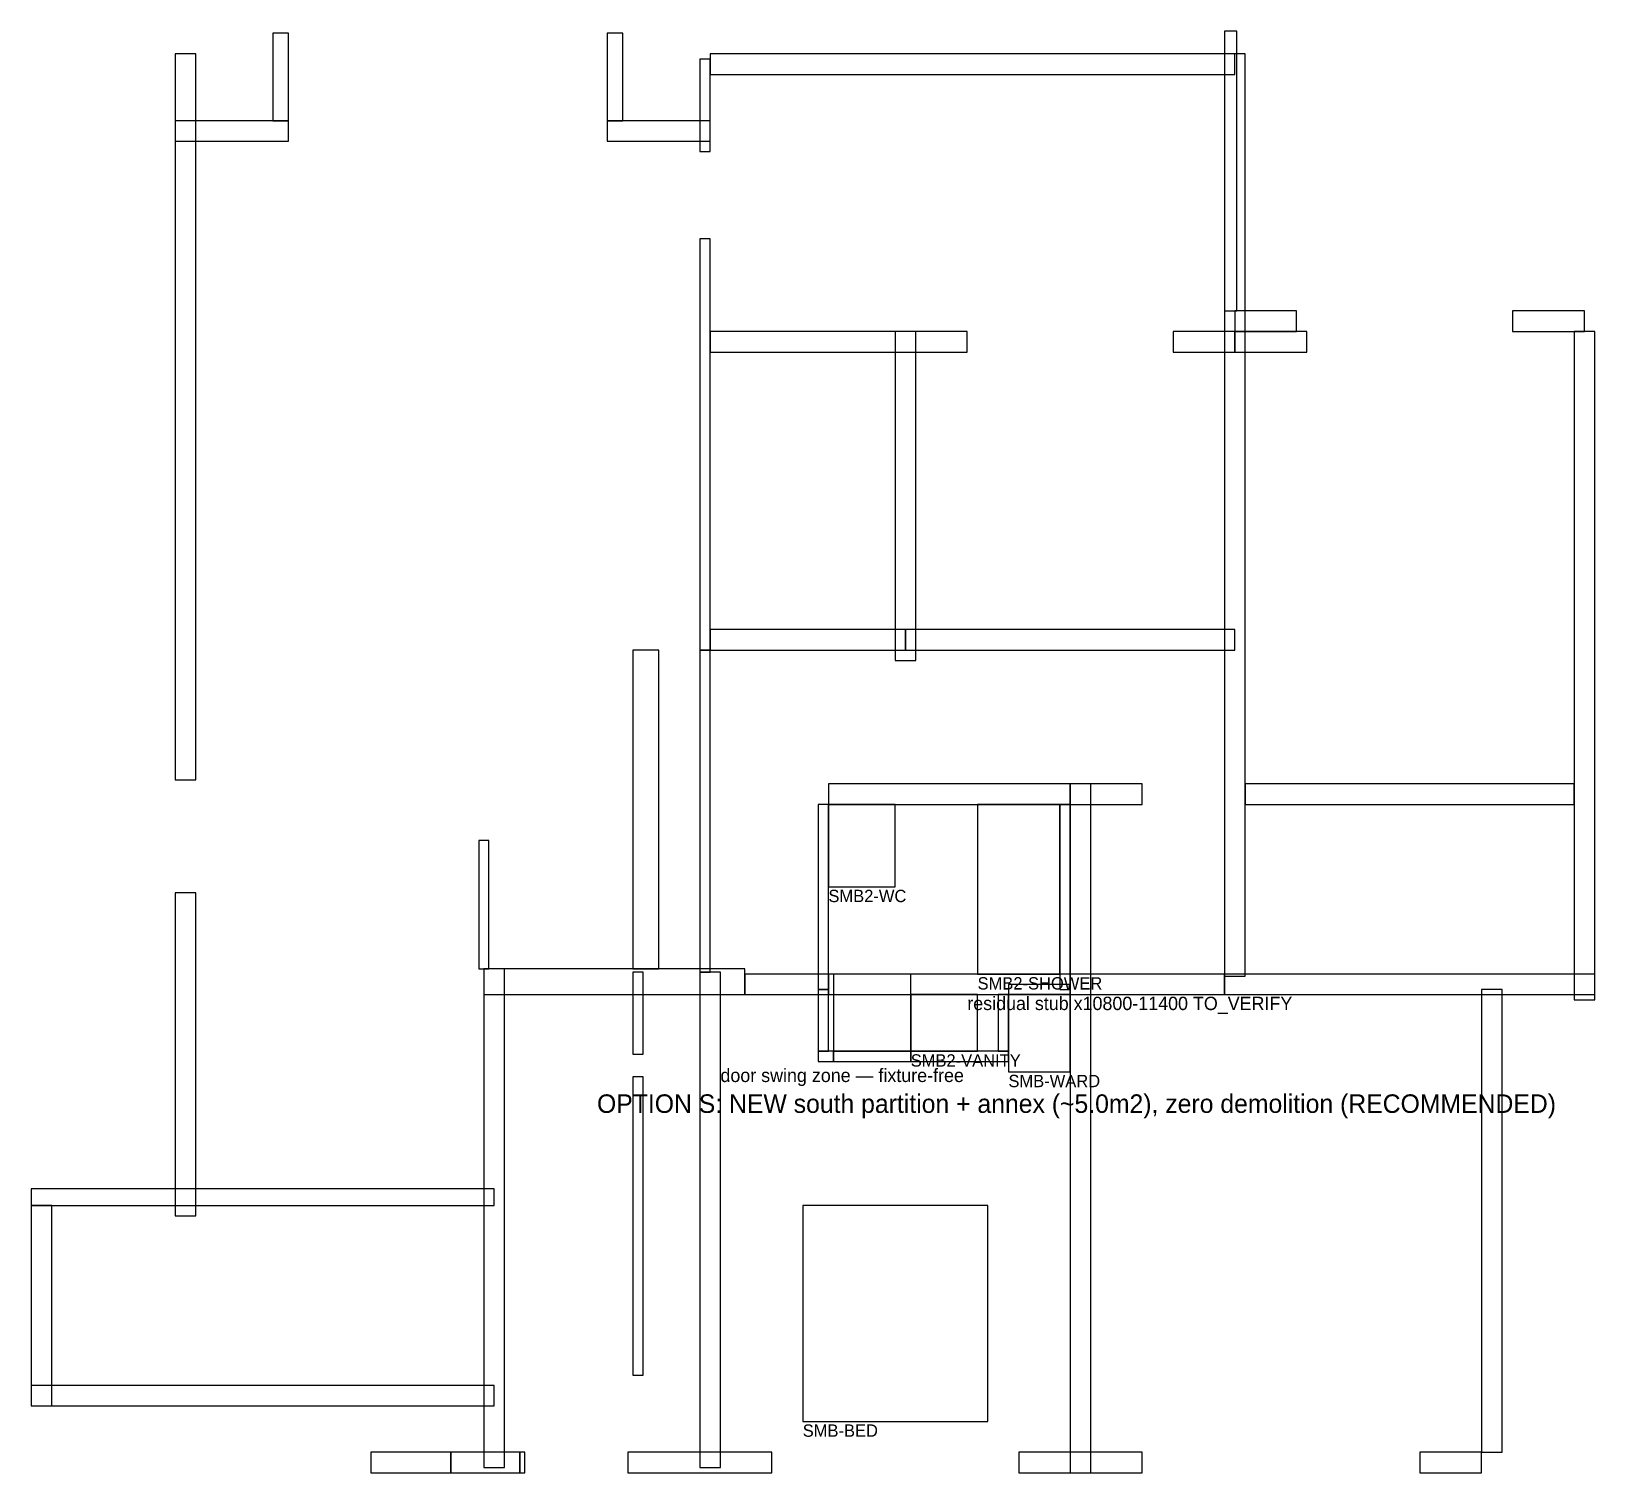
# Model space of a CAD drawing. Header units: millimetres. Extents: x 1300 to 16500, y -200 to 13820.
import ezdxf

# ---------------------------------------------------------------- set-up
doc = ezdxf.new("R2010")
doc.units = ezdxf.units.MM
for name, color, linetype in [('A-DOOR-NEW', 4, 'Continuous'), ('A-FIXT-PLUMB', 4, 'Continuous'), ('A-FURN-PROP', 2, 'Continuous'), ('A-NOTE', 7, 'Continuous'), ('A-PARP-EXST', 8, 'Continuous'), ('A-QC', 1, 'Continuous'), ('A-WALL-EXST-KEEP', 7, 'Continuous'), ('A-WALL-EXST-REMOVE', 8, 'Continuous'), ('A-WALL-NEW', 5, 'Continuous'), ('A-WALL-OWNER-NOOPEN', 1, 'Continuous')]:
    doc.layers.add(name, color=color, linetype=linetype)

msp = doc.modelspace()

# ---------------------------------------------------------------- linework, layer by layer
at = {"layer": 'A-DOOR-NEW'}
msp.add_lwpolyline([(9100, 3800), (9850, 3800), (9850, 3900), (9100, 3900)], close=True, dxfattribs=at)
at = {"layer": 'A-FIXT-PLUMB'}
for points in [[(9050, 5500), (9700, 5500), (9700, 6300), (9050, 6300)], [(10500, 4650), (11300, 4650), (11300, 6300), (10500, 6300)], [(9850, 3900), (10500, 3900), (10500, 4450), (9850, 4450)]]:
    msp.add_lwpolyline(points, close=True, dxfattribs=at)
at = {"layer": 'A-FURN-PROP'}
for points in [[(10800, 3700), (11400, 3700), (11400, 4450), (10800, 4450)], [(8800, 300), (10600, 300), (10600, 2400), (8800, 2400)]]:
    msp.add_lwpolyline(points, close=True, dxfattribs=at)
at = {"layer": 'A-PARP-EXST'}
for points in [[(12900, 11100), (13020, 11100), (13020, 13820), (12900, 13820)], [(7900, 13400), (13000, 13400), (13000, 13600), (7900, 13600)], [(1300, 450), (1500, 450), (1500, 2400), (1300, 2400)], [(1300, 450), (5800, 450), (5800, 650), (1300, 650)]]:
    msp.add_lwpolyline(points, close=True, dxfattribs=at)
at = {"layer": 'A-QC'}
for points in [[(9100, 3900), (9850, 3900), (9850, 4650), (9100, 4650)], [(10800, 4450), (11400, 4450), (11400, 4550), (10800, 4550)]]:
    msp.add_lwpolyline(points, close=True, dxfattribs=at)
at = {"layer": 'A-WALL-EXST-KEEP'}
for points in [[(7800, 12650), (7900, 12650), (7900, 13550), (7800, 13550)], [(7800, 7800), (7900, 7800), (7900, 11800), (7800, 11800)], [(7900, 10700), (10400, 10700), (10400, 10900), (7900, 10900)], [(9700, 7700), (9900, 7700), (9900, 10900), (9700, 10900)], [(12400, 10700), (13000, 10700), (13000, 10900), (12400, 10900)], [(13000, 10700), (13700, 10700), (13700, 10900), (13000, 10900)], [(7900, 7800), (9800, 7800), (9800, 8000), (7900, 8000)], [(11400, -200), (11600, -200), (11600, 6500), (11400, 6500)], [(11400, 6300), (12100, 6300), (12100, 6500), (11400, 6500)], [(5700, 4450), (8236, 4450), (8236, 4700), (5700, 4700)], [(7800, -150), (8000, -150), (8000, 4670), (7800, 4670)], [(8236, 4450), (9050, 4450), (9050, 4650), (8236, 4650)]]:
    msp.add_lwpolyline(points, close=True, dxfattribs=at)
at = {"layer": 'A-WALL-EXST-REMOVE'}
for points in [[(7150, 4700), (7400, 4700), (7400, 7800), (7150, 7800)], [(7800, 4670), (7900, 4670), (7900, 7800), (7800, 7800)], [(5650, 4700), (5750, 4700), (5750, 5950), (5650, 5950)], [(5700, -150), (5900, -150), (5900, 4700), (5700, 4700)], [(7150, 3870), (7250, 3870), (7250, 4670), (7150, 4670)], [(9050, 4450), (11400, 4450), (11400, 4650), (9050, 4650)], [(11400, 4450), (12900, 4450), (12900, 4650), (11400, 4650)], [(7150, 750), (7250, 750), (7250, 3650), (7150, 3650)], [(1300, 2400), (5800, 2400), (5800, 2560), (1300, 2560)]]:
    msp.add_lwpolyline(points, close=True, dxfattribs=at)
at = {"layer": 'A-WALL-NEW'}
for points in [[(8950, 3900), (9050, 3900), (9050, 4500), (8950, 4500)], [(10700, 3900), (10800, 3900), (10800, 4450), (10700, 4450)], [(8950, 3800), (9100, 3800), (9100, 3900), (8950, 3900)], [(9850, 3800), (10800, 3800), (10800, 3900), (9850, 3900)]]:
    msp.add_lwpolyline(points, close=True, dxfattribs=at)
at = {"layer": 'A-WALL-OWNER-NOOPEN'}
for points in [[(3650, 12950), (3800, 12950), (3800, 13800), (3650, 13800)], [(6900, 12950), (7050, 12950), (7050, 13800), (6900, 13800)], [(2700, 6540), (2900, 6540), (2900, 13600), (2700, 13600)], [(12900, 4630), (13100, 4630), (13100, 13600), (12900, 13600)], [(2700, 12750), (3800, 12750), (3800, 12950), (2700, 12950)], [(6900, 12750), (7900, 12750), (7900, 12950), (6900, 12950)], [(13000, 10900), (13600, 10900), (13600, 11100), (13000, 11100)], [(15700, 10900), (16400, 10900), (16400, 11100), (15700, 11100)], [(16300, 4400), (16500, 4400), (16500, 10900), (16300, 10900)], [(9800, 7800), (13000, 7800), (13000, 8000), (9800, 8000)], [(9050, 6300), (11400, 6300), (11400, 6500), (9050, 6500)], [(13100, 6300), (16300, 6300), (16300, 6500), (13100, 6500)], [(8950, 4500), (9050, 4500), (9050, 6300), (8950, 6300)], [(11300, 4500), (11400, 4500), (11400, 6300), (11300, 6300)], [(2700, 2300), (2900, 2300), (2900, 5440), (2700, 5440)], [(12900, 4450), (16500, 4450), (16500, 4650), (12900, 4650)], [(15400, 0), (15600, 0), (15600, 4500), (15400, 4500)], [(4600, -200), (5380, -200), (5380, 0), (4600, 0)], [(5380, -200), (6050, -200), (6050, 0), (5380, 0)], [(6050, -200), (6100, -200), (6100, 0), (6050, 0)], [(7100, -200), (8500, -200), (8500, 0), (7100, 0)], [(10900, -200), (12100, -200), (12100, 0), (10900, 0)], [(14800, -200), (15400, -200), (15400, 0), (14800, 0)]]:
    msp.add_lwpolyline(points, close=True, dxfattribs=at)

# ---------------------------------------------------------------- texts
at = {"layer": 'A-NOTE'}
for s, height, p in [('SMB2-WC', 120, (9050, 5350)), ('SMB2-SHOWER', 120, (10500, 4500)), ('residual stub x10800-11400 TO_VERIFY', 130, (10400, 4300)), ('SMB2-VANITY', 120, (9850, 3750)), ('door swing zone — fixture-free', 130, (8000, 3600)), ('SMB-WARD', 120, (10800, 3550)), ('OPTION S: NEW south partition + annex (~5.0m2), zero demolition (RECOMMENDED)', 180, (6800, 3300)), ('SMB-BED', 120, (8800, 150))]:
    msp.add_text(s, height=height, dxfattribs=at).set_placement(p)

doc.saveas('drawing.dxf')
